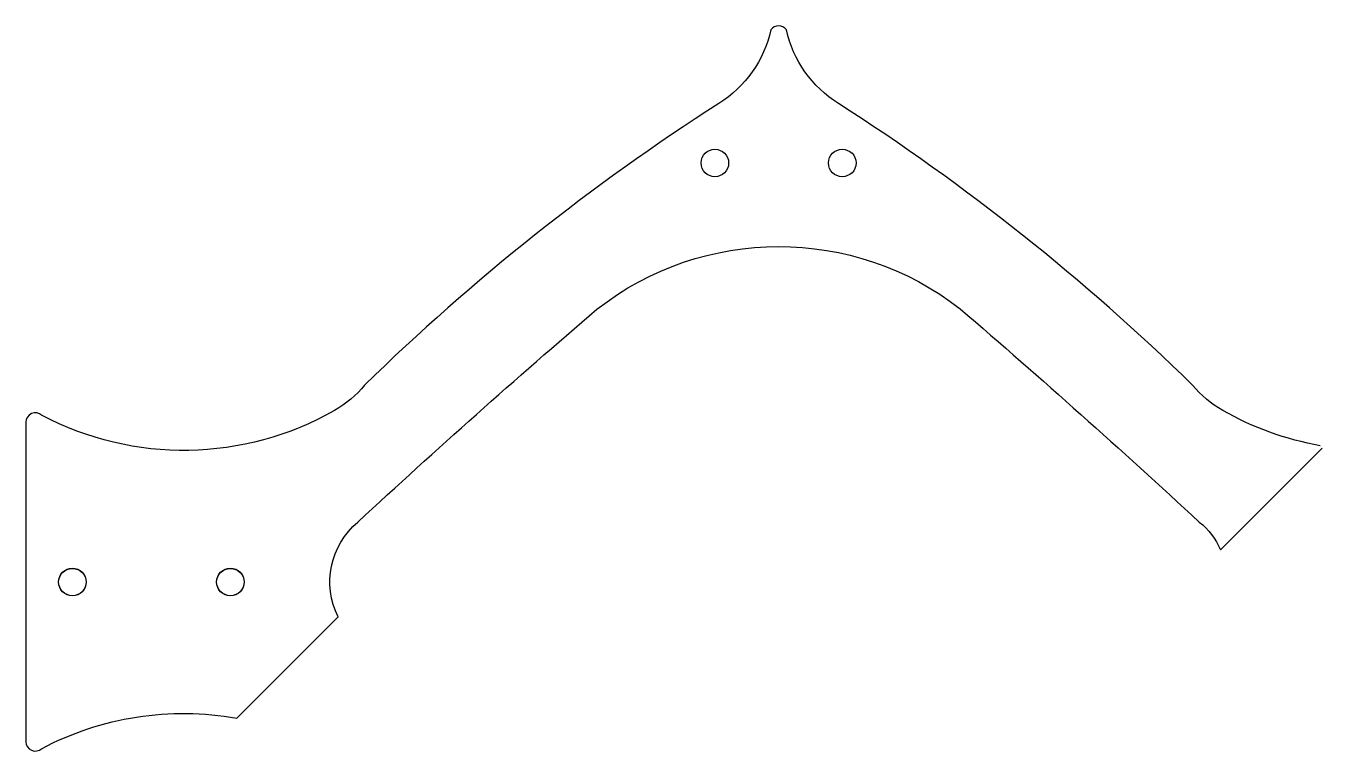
# Model space of a CAD drawing. Header units: inches. Extents: x 0 to 41.3, y 0 to 23.1.
import ezdxf

# ---------------------------------------------------------------- set-up
doc = ezdxf.new("R2010")
doc.units = ezdxf.units.IN
doc.header["$MEASUREMENT"] = 0

msp = doc.modelspace()

# ---------------------------------------------------------------- linework, layer by layer
msp.add_lwpolyline([(41.27, 9.746, -0.085031), (38.16, 10.869, -0.095), (37.201, 11.681, 0.050839), (25.906, 20.667, -0.200499), (24.247, 23.01, 0.526944), (23.753, 23.01, -0.200499), (22.094, 20.667, 0.050839), (10.799, 11.681, -0.095), (9.84, 10.869, -0.256783), (0.5, 10.718, 0.64898), (0, 10.495), (0, 0.3, 0.64898), (0.5, 0.077, -0.167887), (6.723, 1.05), (9.957, 4.284, -0.349057), (10.586, 7.308, -0.009899), (18.206, 14.099, -0.344466), (29.794, 14.11, -0.009085), (37.415, 7.308, -0.120874), (38.089, 6.426), (41.329, 9.666)], format="xyb")
for centre in [(21.969, 18.766), (26.031, 18.766), (1.481, 5.397), (1.481, 5.391), (6.519, 5.397), (6.519, 5.391)]:
    msp.add_circle(centre, 0.438)

doc.saveas('drawing.dxf')
